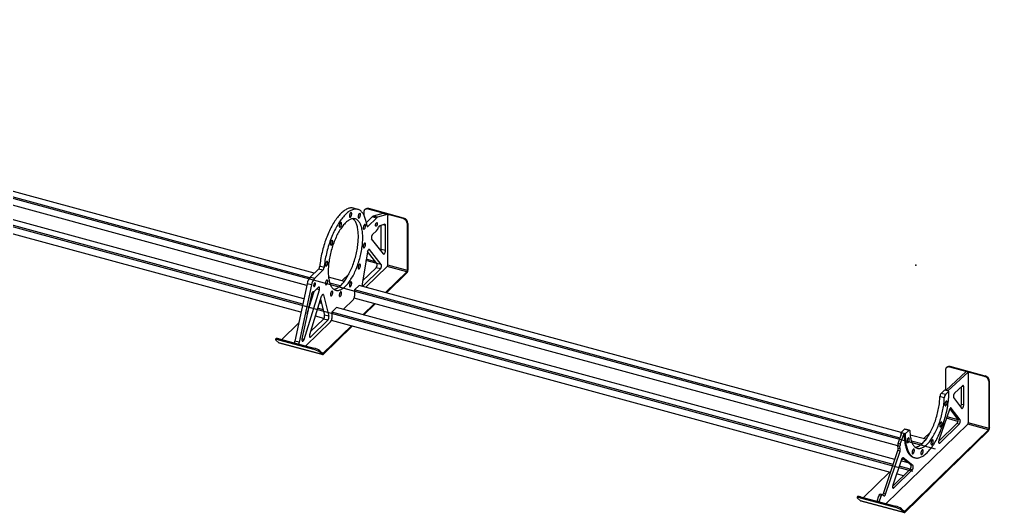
# Model space of a CAD drawing. Header units: inches. Extents: x 0 to 12.1, y 0 to 9.4.
# Drawn here: x 3.041 to 5.089, y 5.567 to 6.609 of the extents above; entities that cross this region are included whole.
import ezdxf

# ---------------------------------------------------------------- set-up
doc = ezdxf.new("R2010")
doc.units = ezdxf.units.IN
doc.header["$MEASUREMENT"] = 0
doc.header["$PDSIZE"] = -1

msp = doc.modelspace()

# ---------------------------------------------------------------- linework, layer by layer
at = {"color": 7, "linetype": 'Continuous'}
for p, q in [((1.6354, 6.6086), (4.9745, 5.7011)), ((1.5872, 6.5616), (4.9264, 5.6541))]:
    msp.add_line(p, q, dxfattribs=at)
at = {"color": 7, "linetype": 'Continuous', "lineweight": 25}
for p, q in [((3.6539, 6.0629), (2.8609, 6.2784)), ((3.6635, 6.0724), (2.8706, 6.2879)), ((3.6475, 6.0467), (2.86, 6.2608)), ((3.6389, 6.0069), (2.8127, 6.2314)), ((3.6414, 6.0183), (2.8224, 6.2409)), ((3.6352, 5.99), (2.8119, 6.2138)), ((3.7553, 6.2072), (3.746, 6.2097)), ((3.7711, 6.2075), (3.7699, 6.2063)), ((3.7784, 6.209), (3.7771, 6.2078)), ((3.8508, 6.1878), (3.7771, 6.2078)), ((3.8521, 6.189), (3.7784, 6.209)), ((3.7679, 6.2014), (3.7679, 6.1959)), ((3.7735, 6.1797), (3.7854, 6.1914)), ((3.7769, 6.1716), (3.7946, 6.1889)), ((3.7946, 6.1889), (3.7854, 6.1914)), ((3.8078, 6.1986), (3.788, 6.193)), ((3.7972, 6.1905), (3.788, 6.193)), ((3.817, 6.1961), (3.7972, 6.1905)), ((3.817, 6.1961), (3.8078, 6.1986)), ((3.8175, 6.1961), (3.8083, 6.1986)), ((3.8186, 6.0896), (3.8186, 6.1935)), ((3.8508, 6.1878), (3.8521, 6.189)), ((3.7769, 6.1716), (3.7747, 6.1722)), ((3.8122, 6.1757), (3.8016, 6.1727)), ((3.8045, 6.1226), (3.8045, 6.1735)), ((3.8137, 6.173), (3.8082, 6.1745)), ((3.8137, 6.1201), (3.8137, 6.173)), ((3.8613, 6.1775), (3.8601, 6.1764)), ((3.8601, 6.0783), (3.8601, 6.1764)), ((3.8613, 6.0795), (3.8613, 6.1775)), ((3.7946, 6.1621), (3.7863, 6.154)), ((3.8094, 6.1131), (3.7844, 6.1448)), ((3.7757, 6.1171), (3.7643, 6.0497)), ((3.7957, 6.0931), (3.7759, 6.1182)), ((3.7799, 6.1224), (3.7787, 6.1228)), ((3.8049, 6.0906), (3.7799, 6.1224)), ((3.8137, 6.1201), (3.8045, 6.1226)), ((3.6841, 6.0845), (3.6748, 6.087)), ((3.796, 6.0926), (3.7726, 6.0989)), ((3.7726, 6.0428), (3.8176, 6.0867)), ((3.793, 6.0965), (3.7731, 6.1019)), ((3.8049, 6.0906), (3.7957, 6.0931)), ((3.859, 6.0754), (3.8176, 6.0867)), ((3.8601, 6.0783), (3.8186, 6.0896)), ((3.6725, 6.0811), (3.6548, 6.0639)), ((3.664, 6.0614), (3.6548, 6.0639)), ((3.6817, 6.0786), (3.664, 6.0614)), ((3.6817, 6.0786), (3.6725, 6.0811)), ((3.7269, 6.0551), (3.6935, 6.0642)), ((3.7369, 6.0711), (3.7219, 6.0565)), ((3.7654, 6.0562), (3.7938, 6.0839)), ((3.7666, 6.0459), (3.803, 6.0814)), ((3.803, 6.0814), (3.7938, 6.0839)), ((3.814, 6.0315), (3.859, 6.0754)), ((3.8158, 6.031), (3.859, 6.0732)), ((3.859, 6.0732), (3.859, 6.0754)), ((3.8613, 6.0795), (3.8601, 6.0783)), ((3.6483, 6.0502), (3.622, 5.9289)), ((3.6575, 6.0476), (3.6312, 5.9264)), ((3.6575, 6.0476), (3.6483, 6.0502)), ((3.7181, 6.0454), (3.6962, 6.0514)), ((3.7582, 6.0466), (3.7485, 6.0372)), ((4.9023, 5.7357), (3.7582, 6.0466)), ((3.7666, 6.0459), (3.7643, 6.0465)), ((3.6574, 6.0276), (3.6371, 5.9339)), ((3.6417, 5.9326), (3.6742, 6.0372)), ((3.6487, 5.9872), (3.6631, 6.0338)), ((3.6537, 5.9429), (3.6788, 6.0238)), ((3.664, 6.0346), (3.6723, 6.0427)), ((3.6742, 6.0372), (3.6683, 6.0388)), ((3.6829, 6.0266), (3.6806, 6.0272)), ((3.6829, 6.0266), (3.6943, 5.9813)), ((4.9004, 5.7241), (3.7485, 6.0372)), ((3.7485, 6.0372), (3.7485, 6.0238)), ((3.6535, 6.0029), (3.6521, 6.0033)), ((3.657, 6.0141), (3.6546, 6.0147)), ((3.679, 6.0081), (3.6743, 6.0094)), ((3.6776, 6.0133), (3.6746, 6.0104)), ((3.6767, 6.0171), (3.6851, 5.9838)), ((3.7244, 5.9957), (3.7461, 6.0169)), ((4.8955, 5.7076), (3.7477, 6.0195)), ((3.7659, 5.9845), (3.79, 6.008)), ((3.7676, 5.984), (3.7918, 6.0075)), ((3.6822, 5.9951), (3.6708, 5.9982)), ((3.6943, 5.9813), (3.6851, 5.9838)), ((3.7101, 5.9996), (3.7004, 5.9901)), ((4.8857, 5.668), (3.7004, 5.9901)), ((3.7004, 5.9901), (3.7004, 5.9768)), ((4.8894, 5.6791), (3.7101, 5.9996)), ((3.6303, 5.9671), (3.5947, 5.9324)), ((3.6454, 5.9187), (3.6979, 5.9699)), ((3.6556, 5.949), (3.6828, 5.9756)), ((3.6556, 5.9375), (3.692, 5.9731)), ((3.6837, 5.9768), (3.6657, 5.9817)), ((3.692, 5.9731), (3.6828, 5.9756)), ((4.8802, 5.6516), (3.6995, 5.9725)), ((3.6825, 5.9031), (3.7418, 5.961)), ((3.6825, 5.9009), (3.7436, 5.9605)), ((3.5826, 5.9345), (3.5817, 5.9321)), ((3.5888, 5.9256), (3.5823, 5.9311)), ((3.589, 5.934), (3.5881, 5.9316)), ((3.5881, 5.9316), (3.6618, 5.9116)), ((3.6809, 5.9005), (3.5888, 5.9256)), ((3.589, 5.934), (3.6627, 5.914)), ((3.5891, 5.9254), (3.6812, 5.9004)), ((3.6312, 5.9264), (3.622, 5.9289)), ((3.6417, 5.9326), (3.6371, 5.9338)), ((3.6376, 5.9292), (3.6381, 5.9287)), ((3.6556, 5.9375), (3.6533, 5.9381)), ((3.6618, 5.9116), (3.6627, 5.914)), ((3.6753, 5.9085), (3.6744, 5.9061)), ((3.6744, 5.9061), (3.6809, 5.9005)), ((3.6753, 5.9085), (3.6818, 5.903)), ((3.6809, 5.9005), (3.6818, 5.903)), ((3.6825, 5.9031), (3.6812, 5.9035)), ((3.6825, 5.9009), (3.6825, 5.9031)), ((4.996, 5.8676), (4.996, 5.8251)), ((5.0397, 5.8647), (4.9966, 5.8249)), ((4.9991, 5.8738), (4.9979, 5.8726)), ((5.0444, 5.8634), (5.0012, 5.8237)), ((5.0064, 5.8752), (5.0052, 5.8741)), ((5.0789, 5.854), (5.0052, 5.8741)), ((5.0801, 5.8552), (5.0064, 5.8752)), ((5.0444, 5.8634), (5.0397, 5.8647)), ((5.0444, 5.8634), (5.0444, 5.7564)), ((5.0789, 5.854), (5.0801, 5.8552)), ((5.0893, 5.8438), (5.0881, 5.8426)), ((5.0881, 5.7445), (5.0881, 5.8426)), ((5.0893, 5.7457), (5.0893, 5.8438)), ((4.987, 5.8184), (4.9943, 5.8255)), ((4.9962, 5.8159), (4.987, 5.8184)), ((5.0035, 5.823), (4.9943, 5.8255)), ((4.9962, 5.8159), (5.0035, 5.823)), ((5.0012, 5.8237), (4.9966, 5.8249)), ((5.0323, 5.8344), (5.0153, 5.8188)), ((5.03, 5.7953), (5.03, 5.8323)), ((5.0346, 5.8323), (5.031, 5.8332)), ((5.0346, 5.7941), (5.0346, 5.8323)), ((4.9937, 5.8093), (4.9845, 5.8118)), ((5.0133, 5.8096), (5.0303, 5.7871)), ((5.0048, 5.7842), (4.9823, 5.7194)), ((5.0224, 5.764), (5.0057, 5.7862)), ((5.0084, 5.7874), (5.0072, 5.7878)), ((5.027, 5.7628), (5.0084, 5.7874)), ((5.0346, 5.7941), (5.03, 5.7953)), ((5.0226, 5.7592), (4.9984, 5.7658)), ((5.0229, 5.7623), (4.9994, 5.7687)), ((5.027, 5.7628), (5.0224, 5.764)), ((5.0881, 5.7445), (5.0444, 5.7564)), ((5.0433, 5.7536), (4.8712, 5.5855)), ((4.902, 5.7354), (4.9093, 5.7426)), ((4.9185, 5.7401), (4.9093, 5.7426)), ((4.9105, 5.5693), (5.0871, 5.7417)), ((4.9105, 5.5671), (5.0871, 5.7394)), ((4.9199, 5.7406), (4.9107, 5.7431)), ((4.9112, 5.7329), (4.9185, 5.7401)), ((4.9649, 5.7374), (4.9499, 5.7228)), ((4.9817, 5.7171), (5.0205, 5.7549)), ((4.9841, 5.7136), (5.0251, 5.7537)), ((5.0251, 5.7537), (5.0205, 5.7549)), ((5.0871, 5.7417), (5.0433, 5.7536)), ((5.0871, 5.7394), (5.0871, 5.7417)), ((5.0893, 5.7457), (5.0881, 5.7445)), ((4.8962, 5.7127), (4.9043, 5.7348)), ((4.9008, 5.7115), (4.9089, 5.7335)), ((4.9112, 5.7329), (4.902, 5.7354)), ((4.9089, 5.7335), (4.9043, 5.7348)), ((4.955, 5.7214), (4.9215, 5.7305)), ((4.9462, 5.7117), (4.9242, 5.7176)), ((4.8652, 5.6068), (4.8957, 5.6977)), ((4.8698, 5.6056), (4.9003, 5.6964)), ((4.9001, 5.7066), (4.8955, 5.7079)), ((4.8962, 5.7022), (4.8955, 5.7079)), ((4.9003, 5.6964), (4.8957, 5.6977)), ((4.9008, 5.7115), (4.8962, 5.7127)), ((4.9008, 5.701), (4.8962, 5.7022)), ((4.9008, 5.701), (4.9001, 5.7066)), ((4.9841, 5.7136), (4.9818, 5.7142)), ((4.9033, 5.679), (4.885, 5.6244)), ((4.9176, 5.6715), (4.9022, 5.6757)), ((4.9065, 5.6804), (4.9024, 5.6764)), ((4.9228, 5.6672), (4.9047, 5.6818)), ((4.9068, 5.6826), (4.9061, 5.6828)), ((4.9274, 5.666), (4.9068, 5.6826)), ((4.9291, 5.6831), (4.9314, 5.6825)), ((4.8845, 5.6221), (4.9211, 5.6579)), ((4.8868, 5.6187), (4.9257, 5.6567)), ((4.9215, 5.6583), (4.8984, 5.6645)), ((4.9257, 5.6567), (4.9211, 5.6579)), ((4.9274, 5.666), (4.9228, 5.6672)), ((4.8777, 5.6523), (4.8228, 5.5987)), ((4.9072, 5.6443), (4.893, 5.6482)), ((4.8868, 5.6187), (4.8845, 5.6193)), ((4.8106, 5.6008), (4.8098, 5.5984)), ((4.8168, 5.5918), (4.8104, 5.5974)), ((4.817, 5.6002), (4.8161, 5.5978)), ((4.8161, 5.5978), (4.8898, 5.5778)), ((4.817, 5.6002), (4.8907, 5.5802)), ((4.8516, 5.5909), (4.8557, 5.6022)), ((4.8603, 5.601), (4.8557, 5.6022)), ((4.8562, 5.5896), (4.8603, 5.601)), ((4.8634, 5.6044), (4.8588, 5.6057)), ((4.8637, 5.6042), (4.8663, 5.602)), ((4.8698, 5.6056), (4.8652, 5.6068)), ((4.9089, 5.5668), (4.8168, 5.5918)), ((4.8171, 5.5916), (4.9093, 5.5666)), ((4.8562, 5.5896), (4.8516, 5.5909)), ((4.8898, 5.5778), (4.8907, 5.5802)), ((4.9034, 5.5747), (4.9025, 5.5723)), ((4.9025, 5.5723), (4.9089, 5.5668)), ((4.9034, 5.5747), (4.9098, 5.5692)), ((4.9089, 5.5668), (4.9098, 5.5692)), ((4.9105, 5.5693), (4.9092, 5.5697)), ((4.9105, 5.5671), (4.9105, 5.5693))]:
    msp.add_line(p, q, dxfattribs=at)
at = {"color": 7, "linetype": 'Continuous', "lineweight": 25, "flags": 128}
for points in [[(3.746, 6.2097), (3.7446, 6.21), (3.7431, 6.2102), (3.7415, 6.2103), (3.7399, 6.2102), (3.7383, 6.21), (3.7366, 6.2096), (3.735, 6.2091), (3.7333, 6.2084), (3.7315, 6.2076), (3.7298, 6.2066), (3.7281, 6.2056), (3.7263, 6.2043), (3.7245, 6.203), (3.7228, 6.2015), (3.721, 6.1999), (3.7192, 6.1982), (3.7174, 6.1963), (3.7156, 6.1943), (3.7139, 6.1922), (3.7121, 6.19), (3.7104, 6.1877), (3.7086, 6.1852), (3.7069, 6.1827), (3.7052, 6.18), (3.7035, 6.1773), (3.7019, 6.1744), (3.7003, 6.1715), (3.6987, 6.1685), (3.6971, 6.1654), (3.6956, 6.1622), (3.6941, 6.159), (3.6926, 6.1557), (3.6912, 6.1523), (3.6899, 6.1488), (3.6885, 6.1454), (3.6873, 6.1418), (3.686, 6.1383), (3.6849, 6.1347), (3.6837, 6.131), (3.6827, 6.1274), (3.6816, 6.1237), (3.6807, 6.12), (3.6798, 6.1163), (3.6789, 6.1126), (3.6782, 6.1089), (3.6774, 6.1052), (3.6768, 6.1015), (3.6762, 6.0978), (3.6757, 6.0942), (3.6752, 6.0906), (3.6748, 6.087)], [(3.7746, 6.1729), (3.7742, 6.1757), (3.7737, 6.1784), (3.7732, 6.181), (3.7726, 6.1835), (3.7719, 6.1859), (3.7712, 6.1882), (3.7704, 6.1904), (3.7696, 6.1925), (3.7687, 6.1944), (3.7678, 6.1962), (3.7667, 6.1979), (3.7657, 6.1995), (3.7645, 6.2009), (3.7634, 6.2023), (3.7621, 6.2034), (3.7609, 6.2045), (3.7595, 6.2054), (3.7582, 6.2061), (3.7568, 6.2067), (3.7553, 6.2072), (3.7538, 6.2075), (3.7523, 6.2077), (3.7507, 6.2078), (3.7491, 6.2077), (3.7475, 6.2074), (3.7459, 6.2071), (3.7442, 6.2065), (3.7425, 6.2059), (3.7408, 6.2051), (3.739, 6.2041), (3.7373, 6.2031), (3.7355, 6.2018), (3.7337, 6.2005), (3.732, 6.199), (3.7302, 6.1974), (3.7284, 6.1957), (3.7266, 6.1938), (3.7249, 6.1918), (3.7231, 6.1897), (3.7213, 6.1875), (3.7196, 6.1852), (3.7178, 6.1827), (3.7161, 6.1802), (3.7144, 6.1775), (3.7128, 6.1748), (3.7111, 6.1719), (3.7095, 6.169), (3.7079, 6.166), (3.7063, 6.1629), (3.7048, 6.1597), (3.7033, 6.1565), (3.7019, 6.1531), (3.7004, 6.1498), (3.6991, 6.1463), (3.6977, 6.1429), (3.6965, 6.1393), (3.6952, 6.1358), (3.6941, 6.1322), (3.6929, 6.1285), (3.6919, 6.1249), (3.6909, 6.1212), (3.6899, 6.1175), (3.689, 6.1138), (3.6882, 6.1101), (3.6874, 6.1064), (3.6867, 6.1027), (3.686, 6.099), (3.6854, 6.0953), (3.6849, 6.0917), (3.6844, 6.0881), (3.6841, 6.0845)], [(3.7771, 6.2078), (3.776, 6.2081), (3.7749, 6.2082), (3.7739, 6.2081), (3.7729, 6.208), (3.7719, 6.2077), (3.771, 6.2072), (3.7702, 6.2067), (3.7696, 6.206), (3.769, 6.2053), (3.7685, 6.2044), (3.7682, 6.2035), (3.768, 6.2025), (3.7679, 6.2014)], [(3.7658, 6.1473), (3.7657, 6.1502), (3.7656, 6.1529), (3.7655, 6.1556), (3.7652, 6.1583), (3.7649, 6.1608), (3.7646, 6.1632), (3.7641, 6.1656), (3.7636, 6.1678), (3.7631, 6.17), (3.7624, 6.172), (3.7618, 6.1739), (3.761, 6.1757), (3.7602, 6.1774), (3.7593, 6.179), (3.7584, 6.1804), (3.7575, 6.1818), (3.7564, 6.1829), (3.7554, 6.184), (3.7542, 6.1849), (3.7531, 6.1857), (3.7519, 6.1864), (3.7506, 6.1869), (3.7493, 6.1872), (3.748, 6.1875), (3.7466, 6.1876), (3.7452, 6.1875), (3.7438, 6.1873), (3.7423, 6.187), (3.7409, 6.1865), (3.7394, 6.1859), (3.7379, 6.1852), (3.7363, 6.1843), (3.7348, 6.1833), (3.7332, 6.1821), (3.7317, 6.1808), (3.7301, 6.1794), (3.7285, 6.1779), (3.7269, 6.1763), (3.7254, 6.1745), (3.7238, 6.1726), (3.7223, 6.1706), (3.7208, 6.1685), (3.7192, 6.1663), (3.7177, 6.1639), (3.7163, 6.1615), (3.7148, 6.159), (3.7134, 6.1564), (3.712, 6.1538), (3.7106, 6.151), (3.7093, 6.1482), (3.708, 6.1453), (3.7067, 6.1423), (3.7055, 6.1393), (3.7044, 6.1362), (3.7032, 6.1331), (3.7022, 6.13), (3.7011, 6.1268), (3.7002, 6.1236), (3.6993, 6.1204), (3.6984, 6.1171), (3.6976, 6.1138), (3.6969, 6.1106), (3.6962, 6.1073), (3.6955, 6.1041), (3.695, 6.1008), (3.6945, 6.0976), (3.694, 6.0944), (3.6937, 6.0913), (3.6934, 6.0881), (3.6931, 6.0851), (3.693, 6.082), (3.6929, 6.0791), (3.6928, 6.0761), (3.6929, 6.0733), (3.693, 6.0705), (3.6931, 6.0678), (3.6934, 6.0652), (3.6937, 6.0627), (3.694, 6.0602), (3.6945, 6.0579), (3.695, 6.0556), (3.6955, 6.0535), (3.6962, 6.0514), (3.6969, 6.0495), (3.6976, 6.0477), (3.6984, 6.046), (3.6993, 6.0445), (3.7002, 6.043), (3.7011, 6.0417), (3.7022, 6.0405), (3.7032, 6.0395), (3.7044, 6.0385), (3.7055, 6.0377), (3.7067, 6.0371), (3.708, 6.0366), (3.7093, 6.0362), (3.7106, 6.036), (3.712, 6.0359), (3.7134, 6.0359), (3.7148, 6.0361), (3.7163, 6.0365), (3.7177, 6.0369), (3.7192, 6.0375), (3.7208, 6.0383), (3.7223, 6.0392), (3.7238, 6.0402), (3.7254, 6.0413), (3.7269, 6.0426), (3.7285, 6.044), (3.7301, 6.0455), (3.7317, 6.0472), (3.7332, 6.049), (3.7348, 6.0509), (3.7363, 6.0529), (3.7379, 6.055), (3.7394, 6.0572), (3.7409, 6.0595), (3.7423, 6.0619), (3.7438, 6.0644), (3.7452, 6.067), (3.7466, 6.0697), (3.748, 6.0725), (3.7493, 6.0753), (3.7506, 6.0782), (3.7519, 6.0811), (3.7531, 6.0841), (3.7542, 6.0872), (3.7554, 6.0903), (3.7564, 6.0935), (3.7575, 6.0967), (3.7584, 6.0999), (3.7593, 6.1031), (3.7602, 6.1063), (3.761, 6.1096), (3.7618, 6.1129), (3.7624, 6.1161), (3.7631, 6.1194), (3.7636, 6.1226), (3.7641, 6.1258), (3.7646, 6.129), (3.7649, 6.1322), (3.7652, 6.1353), (3.7655, 6.1384), (3.7656, 6.1414), (3.7657, 6.1444), (3.7658, 6.1473)], [(3.7424, 6.1978), (3.7424, 6.1986), (3.7423, 6.1992), (3.7421, 6.1997), (3.7419, 6.2001), (3.7416, 6.2004), (3.7413, 6.2005), (3.7409, 6.2005), (3.7405, 6.2003), (3.7401, 6.2), (3.7397, 6.1996), (3.7393, 6.199), (3.7389, 6.1984), (3.7386, 6.1977), (3.7382, 6.1968), (3.738, 6.196), (3.7378, 6.1952), (3.7376, 6.1943), (3.7376, 6.1935), (3.7376, 6.1927), (3.7376, 6.1921), (3.7378, 6.1915), (3.738, 6.191), (3.7382, 6.1907), (3.7386, 6.1905), (3.7389, 6.1904), (3.7393, 6.1905), (3.7397, 6.1907), (3.7401, 6.1911), (3.7405, 6.1916), (3.7409, 6.1922), (3.7413, 6.1929), (3.7416, 6.1937), (3.7419, 6.1945), (3.7421, 6.1954), (3.7423, 6.1962), (3.7424, 6.1971), (3.7424, 6.1978)], [(3.7565, 6.1498), (3.7565, 6.1527), (3.7564, 6.1554), (3.7562, 6.1581), (3.756, 6.1608), (3.7557, 6.1633), (3.7553, 6.1657), (3.7549, 6.1681), (3.7544, 6.1703), (3.7538, 6.1725), (3.7532, 6.1745), (3.7525, 6.1764), (3.7518, 6.1782), (3.751, 6.1799), (3.7501, 6.1815), (3.7492, 6.1829), (3.7482, 6.1843), (3.7472, 6.1854), (3.7461, 6.1865), (3.745, 6.1874), (3.7449, 6.1875)], [(3.761, 6.1963), (3.7609, 6.197), (3.7608, 6.1976), (3.7606, 6.1982), (3.7604, 6.1986), (3.7601, 6.1988), (3.7598, 6.199), (3.7594, 6.1989), (3.759, 6.1988), (3.7586, 6.1985), (3.7582, 6.198), (3.7578, 6.1975), (3.7574, 6.1968), (3.7571, 6.1961), (3.7568, 6.1953), (3.7565, 6.1944), (3.7563, 6.1936), (3.7562, 6.1927), (3.7561, 6.1919), (3.7561, 6.1912), (3.7562, 6.1905), (3.7563, 6.1899), (3.7565, 6.1894), (3.7568, 6.1891), (3.7571, 6.1889), (3.7574, 6.1889), (3.7578, 6.1889), (3.7582, 6.1892), (3.7586, 6.1896), (3.759, 6.19), (3.7594, 6.1907), (3.7598, 6.1914), (3.7601, 6.1921), (3.7604, 6.193), (3.7606, 6.1938), (3.7608, 6.1947), (3.7609, 6.1955), (3.761, 6.1963)], [(3.8078, 6.1986), (3.8082, 6.1987), (3.8083, 6.1986)], [(3.817, 6.1961), (3.8174, 6.1961), (3.8177, 6.1961), (3.8179, 6.1959), (3.8182, 6.1956), (3.8184, 6.1952), (3.8185, 6.1947), (3.8186, 6.1941), (3.8186, 6.1935)], [(3.721, 6.177), (3.721, 6.1777), (3.7209, 6.1783), (3.7207, 6.1788), (3.7205, 6.1792), (3.7202, 6.1795), (3.7199, 6.1796), (3.7195, 6.1796), (3.7191, 6.1795), (3.7187, 6.1792), (3.7183, 6.1787), (3.7179, 6.1782), (3.7175, 6.1775), (3.7172, 6.1768), (3.7169, 6.176), (3.7166, 6.1751), (3.7164, 6.1743), (3.7163, 6.1734), (3.7162, 6.1726), (3.7162, 6.1719), (3.7163, 6.1712), (3.7164, 6.1706), (3.7166, 6.1701), (3.7169, 6.1698), (3.7172, 6.1696), (3.7175, 6.1695), (3.7179, 6.1696), (3.7183, 6.1699), (3.7187, 6.1702), (3.7191, 6.1707), (3.7195, 6.1713), (3.7199, 6.172), (3.7202, 6.1728), (3.7205, 6.1736), (3.7207, 6.1745), (3.7209, 6.1753), (3.721, 6.1762), (3.721, 6.177)], [(3.7716, 6.1727), (3.7716, 6.1734), (3.7715, 6.1741), (3.7713, 6.1746), (3.7711, 6.175), (3.7708, 6.1752), (3.7705, 6.1754), (3.7701, 6.1754), (3.7697, 6.1752), (3.7693, 6.1749), (3.7689, 6.1745), (3.7685, 6.1739), (3.7681, 6.1732), (3.7678, 6.1725), (3.7675, 6.1717), (3.7672, 6.1709), (3.767, 6.17), (3.7669, 6.1692), (3.7668, 6.1683), (3.7668, 6.1676), (3.7669, 6.1669), (3.767, 6.1663), (3.7672, 6.1659), (3.7675, 6.1655), (3.7678, 6.1653), (3.7681, 6.1653), (3.7685, 6.1654), (3.7689, 6.1656), (3.7693, 6.166), (3.7697, 6.1665), (3.7701, 6.1671), (3.7705, 6.1678), (3.7708, 6.1685), (3.7711, 6.1694), (3.7713, 6.1702), (3.7715, 6.1711), (3.7716, 6.1719), (3.7716, 6.1727)], [(3.7746, 6.1729), (3.7747, 6.1722), (3.7749, 6.1717), (3.7751, 6.1714), (3.7754, 6.1711), (3.7757, 6.171), (3.7761, 6.1711), (3.7765, 6.1713), (3.7769, 6.1716)], [(3.7928, 6.1737), (3.7928, 6.1743), (3.7929, 6.1751), (3.7931, 6.1758), (3.7933, 6.1765), (3.7935, 6.1772), (3.7939, 6.1778), (3.7942, 6.1784), (3.7945, 6.1788), (3.7949, 6.1791), (3.7952, 6.1793), (3.7956, 6.1794), (3.7958, 6.1793), (3.7961, 6.179), (3.7963, 6.1787), (3.7964, 6.1782), (3.7965, 6.1776), (3.7965, 6.177), (3.7964, 6.1763), (3.7963, 6.1755), (3.7961, 6.1748), (3.7958, 6.1741), (3.7956, 6.1734), (3.7952, 6.1728), (3.7949, 6.1724), (3.7945, 6.172), (3.7942, 6.1717), (3.7939, 6.1716), (3.7935, 6.1716), (3.7933, 6.1718), (3.7931, 6.1721), (3.7929, 6.1725), (3.7928, 6.1731), (3.7928, 6.1737)], [(3.8137, 6.173), (3.8137, 6.1737), (3.8136, 6.1742), (3.8135, 6.1747), (3.8133, 6.1751), (3.8131, 6.1754), (3.8128, 6.1756), (3.8125, 6.1757), (3.8122, 6.1757)], [(3.7044, 6.0385), (3.7056, 6.0386), (3.707, 6.039), (3.7085, 6.0394), (3.71, 6.04), (3.7115, 6.0408), (3.7131, 6.0417), (3.7146, 6.0427), (3.7162, 6.0438), (3.7177, 6.0451), (3.7193, 6.0465), (3.7209, 6.048), (3.7224, 6.0497), (3.724, 6.0515), (3.7256, 6.0534), (3.7271, 6.0554), (3.7286, 6.0575), (3.7302, 6.0597), (3.7317, 6.062), (3.7331, 6.0644), (3.7346, 6.0669), (3.736, 6.0695), (3.7374, 6.0722), (3.7388, 6.075), (3.7401, 6.0778), (3.7414, 6.0807), (3.7426, 6.0836), (3.7439, 6.0866), (3.745, 6.0897), (3.7461, 6.0928), (3.7472, 6.096), (3.7482, 6.0992), (3.7492, 6.1024), (3.7501, 6.1056), (3.751, 6.1088), (3.7518, 6.1121), (3.7525, 6.1154), (3.7532, 6.1186), (3.7538, 6.1219), (3.7544, 6.1251), (3.7549, 6.1283), (3.7553, 6.1315), (3.7557, 6.1347), (3.756, 6.1378), (3.7562, 6.1409), (3.7564, 6.1439), (3.7565, 6.1469), (3.7565, 6.1498)], [(3.7863, 6.154), (3.7859, 6.1535), (3.7855, 6.1529), (3.7851, 6.1522), (3.7848, 6.1514), (3.7845, 6.1506), (3.7842, 6.1497), (3.784, 6.1488), (3.7839, 6.148), (3.7839, 6.1472), (3.7839, 6.1464), (3.784, 6.1458), (3.7842, 6.1453), (3.7844, 6.1448)], [(3.7025, 6.1392), (3.7025, 6.14), (3.7024, 6.1406), (3.7022, 6.1411), (3.702, 6.1415), (3.7017, 6.1418), (3.7014, 6.1419), (3.701, 6.1419), (3.7006, 6.1417), (3.7002, 6.1414), (3.6998, 6.141), (3.6994, 6.1404), (3.699, 6.1398), (3.6986, 6.1391), (3.6983, 6.1382), (3.6981, 6.1374), (3.6979, 6.1365), (3.6977, 6.1357), (3.6977, 6.1349), (3.6977, 6.1341), (3.6977, 6.1335), (3.6979, 6.1329), (3.6981, 6.1324), (3.6983, 6.1321), (3.6986, 6.1319), (3.699, 6.1318), (3.6994, 6.1319), (3.6998, 6.1321), (3.7002, 6.1325), (3.7006, 6.133), (3.701, 6.1336), (3.7014, 6.1343), (3.7017, 6.1351), (3.702, 6.1359), (3.7022, 6.1368), (3.7024, 6.1376), (3.7025, 6.1385), (3.7025, 6.1392)], [(3.7716, 6.1334), (3.7716, 6.1341), (3.7715, 6.1348), (3.7713, 6.1353), (3.7711, 6.1357), (3.7708, 6.136), (3.7705, 6.1361), (3.7701, 6.1361), (3.7697, 6.1359), (3.7693, 6.1356), (3.7689, 6.1352), (3.7685, 6.1346), (3.7681, 6.134), (3.7678, 6.1332), (3.7675, 6.1324), (3.7672, 6.1316), (3.767, 6.1307), (3.7669, 6.1299), (3.7668, 6.1291), (3.7668, 6.1283), (3.7669, 6.1276), (3.767, 6.127), (3.7672, 6.1266), (3.7675, 6.1262), (3.7678, 6.126), (3.7681, 6.126), (3.7685, 6.1261), (3.7689, 6.1263), (3.7693, 6.1267), (3.7697, 6.1272), (3.7701, 6.1278), (3.7705, 6.1285), (3.7708, 6.1293), (3.7711, 6.1301), (3.7713, 6.1309), (3.7715, 6.1318), (3.7716, 6.1326), (3.7716, 6.1334)], [(3.7799, 6.1224), (3.7796, 6.1227), (3.7792, 6.1228), (3.7788, 6.1228), (3.7784, 6.1226), (3.778, 6.1223), (3.7776, 6.1218), (3.7772, 6.1212), (3.7768, 6.1205), (3.7764, 6.1197), (3.7761, 6.1189), (3.7759, 6.118), (3.7757, 6.1171)], [(3.8094, 6.1131), (3.8097, 6.1128), (3.8101, 6.1127), (3.8105, 6.1127), (3.8109, 6.1129), (3.8113, 6.1132), (3.8117, 6.1137), (3.8121, 6.1143), (3.8125, 6.115), (3.8129, 6.1158), (3.8132, 6.1166), (3.8134, 6.1175), (3.8136, 6.1184), (3.8137, 6.1193), (3.8137, 6.1201)], [(3.6918, 6.0948), (3.6918, 6.0955), (3.6917, 6.0961), (3.6915, 6.0967), (3.6913, 6.0971), (3.691, 6.0973), (3.6907, 6.0975), (3.6903, 6.0974), (3.6899, 6.0973), (3.6895, 6.097), (3.6891, 6.0965), (3.6887, 6.096), (3.6883, 6.0953), (3.6879, 6.0946), (3.6876, 6.0938), (3.6874, 6.0929), (3.6872, 6.0921), (3.687, 6.0912), (3.687, 6.0904), (3.687, 6.0897), (3.687, 6.089), (3.6872, 6.0884), (3.6874, 6.0879), (3.6876, 6.0876), (3.6879, 6.0874), (3.6883, 6.0874), (3.6887, 6.0874), (3.6891, 6.0877), (3.6895, 6.0881), (3.6899, 6.0885), (3.6903, 6.0892), (3.6907, 6.0899), (3.691, 6.0906), (3.6913, 6.0915), (3.6915, 6.0923), (3.6917, 6.0932), (3.6918, 6.094), (3.6918, 6.0948)], [(3.761, 6.089), (3.7609, 6.0897), (3.7608, 6.0903), (3.7606, 6.0908), (3.7604, 6.0912), (3.7601, 6.0915), (3.7598, 6.0916), (3.7594, 6.0916), (3.759, 6.0914), (3.7586, 6.0911), (3.7582, 6.0907), (3.7578, 6.0902), (3.7574, 6.0895), (3.7571, 6.0888), (3.7568, 6.088), (3.7565, 6.0871), (3.7563, 6.0863), (3.7562, 6.0854), (3.7561, 6.0846), (3.7561, 6.0838), (3.7562, 6.0832), (3.7563, 6.0826), (3.7565, 6.0821), (3.7568, 6.0818), (3.7571, 6.0816), (3.7574, 6.0815), (3.7578, 6.0816), (3.7582, 6.0818), (3.7586, 6.0822), (3.759, 6.0827), (3.7594, 6.0833), (3.7598, 6.084), (3.7601, 6.0848), (3.7604, 6.0856), (3.7606, 6.0865), (3.7608, 6.0873), (3.7609, 6.0882), (3.761, 6.089)], [(3.7938, 6.0839), (3.7942, 6.0844), (3.7947, 6.085), (3.795, 6.0857), (3.7954, 6.0865), (3.7957, 6.0873), (3.7959, 6.0882), (3.7961, 6.0891), (3.7962, 6.0899), (3.7963, 6.0907), (3.7962, 6.0915), (3.7961, 6.0921), (3.7959, 6.0927), (3.7957, 6.0931)], [(3.803, 6.0814), (3.8035, 6.0819), (3.8039, 6.0825), (3.8042, 6.0832), (3.8046, 6.084), (3.8049, 6.0848), (3.8051, 6.0857), (3.8053, 6.0866), (3.8054, 6.0874), (3.8055, 6.0882), (3.8054, 6.089), (3.8053, 6.0896), (3.8052, 6.0902), (3.8049, 6.0906)], [(3.6658, 6.0498), (3.6658, 6.0504), (3.6657, 6.0509), (3.6655, 6.0513), (3.6653, 6.0516), (3.6651, 6.0518), (3.6648, 6.0518), (3.6644, 6.0517), (3.6641, 6.0515), (3.6637, 6.0511), (3.6634, 6.0506), (3.663, 6.05), (3.6628, 6.0494), (3.6625, 6.0487), (3.6623, 6.0479), (3.6622, 6.0472), (3.6621, 6.0465), (3.6621, 6.0458), (3.6622, 6.0453), (3.6623, 6.0448), (3.6625, 6.0444), (3.6628, 6.0442), (3.663, 6.0441), (3.6634, 6.0441), (3.6637, 6.0443), (3.6641, 6.0446), (3.6644, 6.0451), (3.6648, 6.0456), (3.6651, 6.0462), (3.6653, 6.0469), (3.6655, 6.0476), (3.6657, 6.0484), (3.6658, 6.0491), (3.6658, 6.0498)], [(3.6742, 6.0372), (3.6744, 6.0381), (3.6746, 6.039), (3.6747, 6.0398), (3.6747, 6.0406), (3.6747, 6.0414), (3.6746, 6.042), (3.6744, 6.0425), (3.6741, 6.0429), (3.6738, 6.0432), (3.6735, 6.0433), (3.6731, 6.0432), (3.6727, 6.043), (3.6723, 6.0427)], [(3.6918, 6.0555), (3.6918, 6.0562), (3.6917, 6.0568), (3.6915, 6.0574), (3.6913, 6.0578), (3.691, 6.058), (3.6907, 6.0582), (3.6903, 6.0582), (3.6899, 6.058), (3.6895, 6.0577), (3.6891, 6.0573), (3.6887, 6.0567), (3.6883, 6.056), (3.6879, 6.0553), (3.6876, 6.0545), (3.6874, 6.0537), (3.6872, 6.0528), (3.687, 6.052), (3.687, 6.0511), (3.687, 6.0504), (3.687, 6.0497), (3.6872, 6.0491), (3.6874, 6.0487), (3.6876, 6.0483), (3.6879, 6.0481), (3.6883, 6.0481), (3.6887, 6.0482), (3.6891, 6.0484), (3.6895, 6.0488), (3.6899, 6.0493), (3.6903, 6.0499), (3.6907, 6.0506), (3.691, 6.0513), (3.6913, 6.0522), (3.6915, 6.053), (3.6917, 6.0539), (3.6918, 6.0547), (3.6918, 6.0555)], [(3.7424, 6.0512), (3.7424, 6.0519), (3.7423, 6.0526), (3.7421, 6.0531), (3.7419, 6.0535), (3.7416, 6.0538), (3.7413, 6.0539), (3.7409, 6.0539), (3.7405, 6.0537), (3.7401, 6.0534), (3.7397, 6.053), (3.7393, 6.0524), (3.7389, 6.0518), (3.7386, 6.051), (3.7382, 6.0502), (3.738, 6.0494), (3.7378, 6.0485), (3.7376, 6.0477), (3.7376, 6.0469), (3.7376, 6.0461), (3.7376, 6.0454), (3.7378, 6.0449), (3.738, 6.0444), (3.7382, 6.0441), (3.7386, 6.0439), (3.7389, 6.0438), (3.7393, 6.0439), (3.7397, 6.0441), (3.7401, 6.0445), (3.7405, 6.045), (3.7409, 6.0456), (3.7413, 6.0463), (3.7416, 6.0471), (3.7419, 6.0479), (3.7421, 6.0487), (3.7423, 6.0496), (3.7424, 6.0504), (3.7424, 6.0512)], [(3.7643, 6.0497), (3.7642, 6.0488), (3.7642, 6.048), (3.7642, 6.0472), (3.7643, 6.0466), (3.7645, 6.0461), (3.7647, 6.0457), (3.765, 6.0454), (3.7654, 6.0453), (3.7658, 6.0453), (3.7662, 6.0455), (3.7666, 6.0459)], [(3.6607, 6.0328), (3.6603, 6.0327), (3.6599, 6.0325), (3.6595, 6.0321), (3.659, 6.0316), (3.6586, 6.0309), (3.6583, 6.0302), (3.6579, 6.0294), (3.6577, 6.0285), (3.6574, 6.0276)], [(3.6829, 6.0266), (3.6827, 6.0271), (3.6825, 6.0275), (3.6822, 6.0277), (3.6818, 6.0278), (3.6814, 6.0278), (3.681, 6.0276), (3.6806, 6.0272), (3.6802, 6.0267), (3.6798, 6.0261), (3.6794, 6.0254), (3.679, 6.0246), (3.6788, 6.0238)], [(3.7025, 6.0319), (3.7025, 6.0326), (3.7024, 6.0333), (3.7022, 6.0338), (3.702, 6.0342), (3.7017, 6.0345), (3.7014, 6.0346), (3.701, 6.0346), (3.7006, 6.0344), (3.7002, 6.0341), (3.6998, 6.0337), (3.6994, 6.0331), (3.699, 6.0325), (3.6986, 6.0317), (3.6983, 6.0309), (3.6981, 6.0301), (3.6979, 6.0292), (3.6977, 6.0284), (3.6977, 6.0276), (3.6977, 6.0268), (3.6977, 6.0261), (3.6979, 6.0255), (3.6981, 6.0251), (3.6983, 6.0247), (3.6986, 6.0245), (3.699, 6.0245), (3.6994, 6.0246), (3.6998, 6.0248), (3.7002, 6.0252), (3.7006, 6.0257), (3.701, 6.0263), (3.7014, 6.027), (3.7017, 6.0278), (3.702, 6.0286), (3.7022, 6.0294), (3.7024, 6.0303), (3.7025, 6.0311), (3.7025, 6.0319)], [(3.721, 6.0304), (3.721, 6.0311), (3.7209, 6.0317), (3.7207, 6.0322), (3.7205, 6.0326), (3.7202, 6.0329), (3.7199, 6.033), (3.7195, 6.033), (3.7191, 6.0328), (3.7187, 6.0325), (3.7183, 6.0321), (3.7179, 6.0316), (3.7175, 6.0309), (3.7172, 6.0302), (3.7169, 6.0294), (3.7166, 6.0285), (3.7164, 6.0277), (3.7163, 6.0268), (3.7162, 6.026), (3.7162, 6.0252), (3.7163, 6.0246), (3.7164, 6.024), (3.7166, 6.0235), (3.7169, 6.0232), (3.7172, 6.023), (3.7175, 6.0229), (3.7179, 6.023), (3.7183, 6.0232), (3.7187, 6.0236), (3.7191, 6.0241), (3.7195, 6.0247), (3.7199, 6.0254), (3.7202, 6.0262), (3.7205, 6.027), (3.7207, 6.0279), (3.7209, 6.0287), (3.721, 6.0296), (3.721, 6.0304)], [(3.6537, 5.9429), (3.6534, 5.9421), (3.6533, 5.9412), (3.6532, 5.9404), (3.6531, 5.9395), (3.6532, 5.9388), (3.6533, 5.9382), (3.6535, 5.9377), (3.6537, 5.9373), (3.654, 5.937), (3.6544, 5.9369), (3.6547, 5.937), (3.6551, 5.9372), (3.6556, 5.9375)], [(3.5881, 5.9316), (3.587, 5.9319), (3.586, 5.9321), (3.585, 5.9323), (3.5842, 5.9324), (3.5835, 5.9325), (3.5828, 5.9325), (3.5824, 5.9325), (3.582, 5.9324), (3.5818, 5.9322), (3.5817, 5.932), (3.5818, 5.9318), (3.582, 5.9315), (3.5823, 5.9311)], [(3.5826, 5.9345), (3.5826, 5.9346), (3.5829, 5.9348), (3.5832, 5.9349), (3.5837, 5.9349), (3.5843, 5.9349), (3.5851, 5.9348), (3.5859, 5.9347), (3.5868, 5.9345), (3.5879, 5.9343), (3.589, 5.934)], [(3.5888, 5.9256), (3.5889, 5.9255), (3.5891, 5.9254)], [(3.6381, 5.9287), (3.6384, 5.9286), (3.6388, 5.9285), (3.6391, 5.9286), (3.6395, 5.9289), (3.6399, 5.9292), (3.6404, 5.9297), (3.6407, 5.9303), (3.6411, 5.931), (3.6414, 5.9318), (3.6417, 5.9326)], [(5.0052, 5.8741), (5.0041, 5.8743), (5.003, 5.8744), (5.0019, 5.8744), (5.0009, 5.8742), (5, 5.8739), (4.9991, 5.8735), (4.9983, 5.8729), (4.9976, 5.8723), (4.997, 5.8715), (4.9966, 5.8706), (4.9963, 5.8697), (4.9961, 5.8687), (4.996, 5.8676)], [(4.9112, 5.7329), (4.9112, 5.7297), (4.9113, 5.7265), (4.9115, 5.7235), (4.9117, 5.7205), (4.912, 5.7176), (4.9124, 5.7147), (4.9128, 5.712), (4.9133, 5.7094), (4.9139, 5.7069), (4.9145, 5.7045), (4.9152, 5.7021), (4.916, 5.6999), (4.9168, 5.6978), (4.9177, 5.6959), (4.9186, 5.694), (4.9196, 5.6923), (4.9206, 5.6907), (4.9217, 5.6892), (4.9229, 5.6879), (4.9241, 5.6867), (4.9253, 5.6856), (4.9266, 5.6847), (4.928, 5.6838), (4.9294, 5.6832), (4.9308, 5.6827), (4.9322, 5.6823), (4.9338, 5.682), (4.9353, 5.6819), (4.9369, 5.6819), (4.9385, 5.6821), (4.9401, 5.6824), (4.9417, 5.6829), (4.9434, 5.6835), (4.9451, 5.6842), (4.9468, 5.6851), (4.9486, 5.6861), (4.9503, 5.6873), (4.9521, 5.6885), (4.9538, 5.6899), (4.9556, 5.6915), (4.9574, 5.6931), (4.9591, 5.6949), (4.9609, 5.6968), (4.9626, 5.6989), (4.9644, 5.701), (4.9661, 5.7033), (4.9679, 5.7056), (4.9696, 5.7081), (4.9713, 5.7107), (4.973, 5.7134), (4.9746, 5.7161), (4.9762, 5.719), (4.9778, 5.722), (4.9794, 5.725), (4.981, 5.7281), (4.9825, 5.7313), (4.9839, 5.7345), (4.9854, 5.7378), (4.9867, 5.7412), (4.9881, 5.7446), (4.9894, 5.7481), (4.9906, 5.7516), (4.9918, 5.7552), (4.993, 5.7588), (4.9941, 5.7624), (4.9951, 5.766), (4.9961, 5.7697), (4.9971, 5.7734), (4.9979, 5.777), (4.9987, 5.7807), (4.9995, 5.7844), (5.0002, 5.7881), (5.0008, 5.7917), (5.0014, 5.7954), (5.0019, 5.799), (5.0023, 5.8025), (5.0027, 5.8061), (5.003, 5.8096), (5.0032, 5.813), (5.0034, 5.8164), (5.0035, 5.8198), (5.0035, 5.823)], [(5.0153, 5.8188), (5.0149, 5.8183), (5.0145, 5.8177), (5.0141, 5.817), (5.0137, 5.8163), (5.0134, 5.8154), (5.0132, 5.8146), (5.013, 5.8137), (5.0128, 5.8128), (5.0128, 5.812), (5.0128, 5.8112), (5.0129, 5.8106), (5.0131, 5.81), (5.0133, 5.8096)], [(5.0346, 5.8323), (5.0346, 5.833), (5.0345, 5.8336), (5.0343, 5.8341), (5.0341, 5.8345), (5.0338, 5.8348), (5.0335, 5.8349), (5.0331, 5.8349), (5.0327, 5.8347), (5.0323, 5.8344)], [(4.921, 5.7383), (4.9211, 5.7355), (4.9213, 5.7329), (4.9216, 5.7303), (4.9219, 5.7278), (4.9223, 5.7254), (4.9228, 5.7231), (4.9233, 5.7209), (4.9239, 5.7188), (4.9245, 5.7168), (4.9252, 5.7149), (4.926, 5.7131), (4.9268, 5.7115), (4.9277, 5.71), (4.9287, 5.7086), (4.9297, 5.7074), (4.9307, 5.7062), (4.9318, 5.7052), (4.933, 5.7044), (4.9342, 5.7037), (4.9354, 5.7031), (4.9367, 5.7026), (4.938, 5.7023), (4.9393, 5.7022), (4.9407, 5.7021), (4.9421, 5.7023), (4.9436, 5.7025), (4.945, 5.7029), (4.9465, 5.7035), (4.948, 5.7041), (4.9496, 5.7049), (4.9511, 5.7059), (4.9527, 5.707), (4.9542, 5.7082), (4.9558, 5.7095), (4.9574, 5.711), (4.9589, 5.7126), (4.9605, 5.7143), (4.9621, 5.7161), (4.9636, 5.7181), (4.9651, 5.7202), (4.9667, 5.7223), (4.9682, 5.7246), (4.9697, 5.727), (4.9711, 5.7294), (4.9726, 5.732), (4.974, 5.7346), (4.9754, 5.7374), (4.9767, 5.7401), (4.978, 5.743), (4.9793, 5.7459), (4.9805, 5.7489), (4.9817, 5.752), (4.9829, 5.7551), (4.984, 5.7582), (4.985, 5.7614), (4.986, 5.7646), (4.987, 5.7678), (4.9879, 5.7711), (4.9887, 5.7743), (4.9895, 5.7776), (4.9902, 5.7809), (4.9908, 5.7841), (4.9914, 5.7874), (4.992, 5.7906), (4.9924, 5.7938), (4.9928, 5.797), (4.9931, 5.8001), (4.9934, 5.8032), (4.9936, 5.8063), (4.9937, 5.8093)], [(4.9325, 5.7047), (4.9329, 5.7048), (4.9344, 5.705), (4.9358, 5.7054), (4.9373, 5.706), (4.9388, 5.7066), (4.9403, 5.7074), (4.9419, 5.7084), (4.9434, 5.7095), (4.945, 5.7107), (4.9466, 5.712), (4.9481, 5.7135), (4.9497, 5.7151), (4.9513, 5.7168), (4.9528, 5.7187), (4.9544, 5.7206), (4.9559, 5.7227), (4.9575, 5.7248), (4.959, 5.7271), (4.9605, 5.7295), (4.9619, 5.7319), (4.9634, 5.7345), (4.9648, 5.7371), (4.9662, 5.7399), (4.9675, 5.7427), (4.9688, 5.7455), (4.9701, 5.7484), (4.9713, 5.7514), (4.9725, 5.7545), (4.9737, 5.7576), (4.9748, 5.7607), (4.9758, 5.7639), (4.9768, 5.7671), (4.9778, 5.7703), (4.9786, 5.7736), (4.9795, 5.7768), (4.9803, 5.7801), (4.981, 5.7834), (4.9816, 5.7866), (4.9822, 5.7899), (4.9827, 5.7931), (4.9832, 5.7963), (4.9836, 5.7995), (4.9839, 5.8026), (4.9842, 5.8057), (4.9844, 5.8088), (4.9845, 5.8118)], [(4.9997, 5.7997), (4.9997, 5.8004), (4.9996, 5.801), (4.9994, 5.8015), (4.9992, 5.8019), (4.9989, 5.8022), (4.9985, 5.8023), (4.9982, 5.8023), (4.9978, 5.8021), (4.9974, 5.8018), (4.997, 5.8014), (4.9966, 5.8009), (4.9962, 5.8002), (4.9958, 5.7995), (4.9955, 5.7987), (4.9953, 5.7978), (4.9951, 5.797), (4.9949, 5.7961), (4.9948, 5.7953), (4.9948, 5.7945), (4.9949, 5.7939), (4.9951, 5.7933), (4.9953, 5.7928), (4.9955, 5.7925), (4.9958, 5.7923), (4.9962, 5.7922), (4.9966, 5.7923), (4.997, 5.7926), (4.9974, 5.7929), (4.9978, 5.7934), (4.9982, 5.794), (4.9985, 5.7947), (4.9989, 5.7955), (4.9992, 5.7963), (4.9994, 5.7972), (4.9996, 5.798), (4.9997, 5.7989), (4.9997, 5.7997)], [(5.0084, 5.7874), (5.0082, 5.7877), (5.0078, 5.7879), (5.0075, 5.7878), (5.0071, 5.7877), (5.0066, 5.7874), (5.0062, 5.7869), (5.0058, 5.7864), (5.0054, 5.7857), (5.0051, 5.785), (5.0048, 5.7842)], [(5.0303, 5.7871), (5.0306, 5.7868), (5.0309, 5.7867), (5.0313, 5.7867), (5.0317, 5.7869), (5.0322, 5.7872), (5.0326, 5.7877), (5.033, 5.7883), (5.0334, 5.789), (5.0337, 5.7898), (5.034, 5.7906), (5.0343, 5.7915), (5.0345, 5.7924), (5.0346, 5.7933), (5.0346, 5.7941)], [(4.989, 5.7552), (4.989, 5.7559), (4.9889, 5.7565), (4.9887, 5.7571), (4.9885, 5.7575), (4.9882, 5.7577), (4.9878, 5.7579), (4.9875, 5.7578), (4.9871, 5.7577), (4.9867, 5.7574), (4.9863, 5.7569), (4.9859, 5.7564), (4.9855, 5.7557), (4.9851, 5.755), (4.9848, 5.7542), (4.9846, 5.7534), (4.9844, 5.7525), (4.9842, 5.7516), (4.9842, 5.7508), (4.9842, 5.7501), (4.9842, 5.7494), (4.9844, 5.7488), (4.9846, 5.7484), (4.9848, 5.748), (4.9851, 5.7478), (4.9855, 5.7478), (4.9859, 5.7479), (4.9863, 5.7481), (4.9867, 5.7485), (4.9871, 5.749), (4.9875, 5.7496), (4.9878, 5.7503), (4.9882, 5.751), (4.9885, 5.7519), (4.9887, 5.7527), (4.9889, 5.7536), (4.989, 5.7544), (4.989, 5.7552)], [(5.0205, 5.7549), (5.0209, 5.7554), (5.0213, 5.756), (5.0217, 5.7567), (5.0221, 5.7574), (5.0224, 5.7583), (5.0226, 5.7591), (5.0228, 5.76), (5.0229, 5.7609), (5.023, 5.7617), (5.0229, 5.7624), (5.0228, 5.7631), (5.0227, 5.7636), (5.0224, 5.764)], [(5.0251, 5.7537), (5.0255, 5.7541), (5.0259, 5.7547), (5.0263, 5.7554), (5.0267, 5.7562), (5.027, 5.757), (5.0272, 5.7579), (5.0274, 5.7588), (5.0275, 5.7596), (5.0276, 5.7604), (5.0275, 5.7612), (5.0274, 5.7618), (5.0273, 5.7623), (5.027, 5.7628)], [(4.9185, 5.7401), (4.9189, 5.7404), (4.9193, 5.7406), (4.9197, 5.7407), (4.92, 5.7406), (4.9203, 5.7404), (4.9206, 5.74), (4.9208, 5.7395), (4.9209, 5.7389), (4.921, 5.7383)], [(4.9089, 5.7335), (4.9089, 5.7303), (4.909, 5.7272), (4.9092, 5.7241), (4.9094, 5.7211), (4.9097, 5.7182), (4.9101, 5.7154), (4.9105, 5.7127), (4.911, 5.71), (4.9116, 5.7075), (4.9122, 5.7051), (4.9129, 5.7028), (4.9137, 5.7006), (4.9145, 5.6985), (4.9154, 5.6965), (4.9163, 5.6947), (4.9173, 5.6929), (4.9183, 5.6913), (4.9194, 5.6898), (4.9206, 5.6885), (4.9218, 5.6873), (4.923, 5.6862), (4.9243, 5.6853), (4.9257, 5.6845), (4.9271, 5.6838), (4.9285, 5.6833), (4.9291, 5.6831)], [(4.9199, 5.7217), (4.9198, 5.7225), (4.9197, 5.7231), (4.9196, 5.7236), (4.9193, 5.724), (4.919, 5.7243), (4.9187, 5.7244), (4.9183, 5.7244), (4.918, 5.7242), (4.9175, 5.7239), (4.9171, 5.7235), (4.9167, 5.7229), (4.9163, 5.7223), (4.916, 5.7215), (4.9157, 5.7207), (4.9154, 5.7199), (4.9152, 5.719), (4.9151, 5.7182), (4.915, 5.7174), (4.915, 5.7166), (4.9151, 5.7159), (4.9152, 5.7154), (4.9154, 5.7149), (4.9157, 5.7146), (4.916, 5.7144), (4.9163, 5.7143), (4.9167, 5.7144), (4.9171, 5.7146), (4.9175, 5.715), (4.918, 5.7155), (4.9183, 5.7161), (4.9187, 5.7168), (4.919, 5.7176), (4.9193, 5.7184), (4.9196, 5.7193), (4.9197, 5.7201), (4.9198, 5.721), (4.9199, 5.7217)], [(4.9705, 5.7175), (4.9704, 5.7182), (4.9703, 5.7188), (4.9702, 5.7193), (4.9699, 5.7197), (4.9697, 5.72), (4.9693, 5.7201), (4.969, 5.7201), (4.9686, 5.72), (4.9682, 5.7197), (4.9677, 5.7192), (4.9673, 5.7187), (4.967, 5.718), (4.9666, 5.7173), (4.9663, 5.7165), (4.966, 5.7156), (4.9658, 5.7148), (4.9657, 5.7139), (4.9656, 5.7131), (4.9656, 5.7124), (4.9657, 5.7117), (4.9658, 5.7111), (4.966, 5.7106), (4.9663, 5.7103), (4.9666, 5.7101), (4.967, 5.71), (4.9673, 5.7101), (4.9677, 5.7104), (4.9682, 5.7107), (4.9686, 5.7112), (4.969, 5.7118), (4.9693, 5.7125), (4.9697, 5.7133), (4.9699, 5.7141), (4.9702, 5.715), (4.9703, 5.7158), (4.9704, 5.7167), (4.9705, 5.7175)], [(4.9823, 5.7194), (4.9821, 5.7186), (4.9819, 5.7178), (4.9817, 5.7169), (4.9817, 5.7161), (4.9816, 5.7154), (4.9817, 5.7147), (4.9818, 5.7141), (4.982, 5.7137), (4.9823, 5.7133), (4.9826, 5.7131), (4.9829, 5.713), (4.9833, 5.7131), (4.9837, 5.7133), (4.9841, 5.7136)], [(4.9306, 5.6982), (4.9305, 5.6989), (4.9304, 5.6995), (4.9303, 5.7), (4.93, 5.7004), (4.9297, 5.7007), (4.9294, 5.7008), (4.929, 5.7008), (4.9286, 5.7006), (4.9282, 5.7003), (4.9278, 5.6999), (4.9274, 5.6994), (4.927, 5.6987), (4.9267, 5.698), (4.9264, 5.6972), (4.9261, 5.6963), (4.9259, 5.6955), (4.9258, 5.6946), (4.9257, 5.6938), (4.9257, 5.693), (4.9258, 5.6924), (4.9259, 5.6918), (4.9261, 5.6913), (4.9264, 5.691), (4.9267, 5.6908), (4.927, 5.6907), (4.9274, 5.6908), (4.9278, 5.6911), (4.9282, 5.6914), (4.9286, 5.6919), (4.929, 5.6925), (4.9294, 5.6932), (4.9297, 5.694), (4.93, 5.6948), (4.9303, 5.6957), (4.9304, 5.6965), (4.9305, 5.6974), (4.9306, 5.6982)], [(4.9491, 5.6966), (4.9491, 5.6973), (4.949, 5.6979), (4.9488, 5.6985), (4.9485, 5.6989), (4.9483, 5.6991), (4.9479, 5.6993), (4.9476, 5.6992), (4.9472, 5.6991), (4.9468, 5.6988), (4.9463, 5.6983), (4.9459, 5.6978), (4.9456, 5.6971), (4.9452, 5.6964), (4.9449, 5.6956), (4.9446, 5.6948), (4.9444, 5.6939), (4.9443, 5.693), (4.9442, 5.6922), (4.9442, 5.6915), (4.9443, 5.6908), (4.9444, 5.6902), (4.9446, 5.6898), (4.9449, 5.6894), (4.9452, 5.6892), (4.9456, 5.6892), (4.9459, 5.6893), (4.9463, 5.6895), (4.9468, 5.6899), (4.9472, 5.6904), (4.9476, 5.691), (4.9479, 5.6917), (4.9483, 5.6924), (4.9485, 5.6933), (4.9488, 5.6941), (4.949, 5.695), (4.9491, 5.6958), (4.9491, 5.6966)], [(4.9068, 5.6826), (4.9064, 5.6828), (4.9061, 5.6828), (4.9057, 5.6826), (4.9052, 5.6823), (4.9048, 5.6819), (4.9044, 5.6813), (4.904, 5.6806), (4.9036, 5.6798), (4.9033, 5.679)], [(4.9211, 5.6579), (4.9215, 5.6584), (4.9219, 5.659), (4.9223, 5.6596), (4.9227, 5.6604), (4.923, 5.6612), (4.9232, 5.662), (4.9234, 5.6629), (4.9235, 5.6637), (4.9236, 5.6645), (4.9235, 5.6653), (4.9235, 5.6659), (4.9233, 5.6665), (4.9231, 5.6669), (4.9228, 5.6672)], [(4.9257, 5.6567), (4.9262, 5.6571), (4.9265, 5.6577), (4.9269, 5.6584), (4.9273, 5.6591), (4.9276, 5.6599), (4.9278, 5.6608), (4.928, 5.6616), (4.9281, 5.6625), (4.9282, 5.6633), (4.9282, 5.664), (4.9281, 5.6647), (4.9279, 5.6652), (4.9277, 5.6657), (4.9274, 5.666)], [(4.885, 5.6244), (4.8847, 5.6235), (4.8846, 5.6226), (4.8844, 5.6217), (4.8844, 5.6209), (4.8844, 5.6201), (4.8845, 5.6194), (4.8847, 5.6189), (4.8849, 5.6185), (4.8852, 5.6182), (4.8856, 5.6181), (4.886, 5.6181), (4.8864, 5.6183), (4.8868, 5.6187)], [(4.8161, 5.5978), (4.8151, 5.5981), (4.814, 5.5983), (4.8131, 5.5985), (4.8123, 5.5986), (4.8115, 5.5987), (4.8109, 5.5987), (4.8104, 5.5987), (4.81, 5.5986), (4.8098, 5.5985), (4.8097, 5.5983), (4.8098, 5.598), (4.81, 5.5977), (4.8104, 5.5974)], [(4.8106, 5.6008), (4.8107, 5.6009), (4.8109, 5.601), (4.8113, 5.6011), (4.8118, 5.6012), (4.8124, 5.6011), (4.8131, 5.6011), (4.814, 5.6009), (4.8149, 5.6008), (4.8159, 5.6005), (4.817, 5.6002)], [(4.8557, 5.6022), (4.856, 5.603), (4.8564, 5.6038), (4.8568, 5.6044), (4.8572, 5.6049), (4.8576, 5.6053), (4.858, 5.6056), (4.8584, 5.6057), (4.8588, 5.6057)], [(4.8603, 5.601), (4.8606, 5.6018), (4.861, 5.6025), (4.8614, 5.6031), (4.8618, 5.6037), (4.8622, 5.6041), (4.8626, 5.6043), (4.863, 5.6044), (4.8634, 5.6044), (4.8637, 5.6042)], [(4.8663, 5.602), (4.8667, 5.6018), (4.867, 5.6018), (4.8675, 5.6019), (4.8679, 5.6022), (4.8683, 5.6026), (4.8688, 5.6032), (4.8692, 5.6039), (4.8695, 5.6047), (4.8698, 5.6056)], [(4.8168, 5.5918), (4.817, 5.5917), (4.8171, 5.5916)]]:
    msp.add_lwpolyline(points, dxfattribs=at)
at = {"color": 7, "linetype": 'Continuous', "lineweight": 25}
for centre, radius, start, end in [((3.776, 6.202), 0.0074, 71.3428, 131.5672), ((3.79, 6.187), 0.00633, 108.6407, 136.6305), ((3.7992, 6.1845), 0.00633, 108.6407, 136.6305), ((3.8474, 6.1756), 0.0126, 3.3659, 74.3594), ((3.8487, 6.1768), 0.0126, 3.2895, 74.4359), ((3.7781, 6.1774), 0.0225, 317.1881, 339.8052), ((3.8041, 6.1683), 0.00506, 119.3245, 164.5221), ((3.7931, 6.1228), 0.0115, 344.9663, 359.1885), ((3.6645, 6.0878), 0.0104, 320.1892, 355.8201), ((3.6737, 6.0853), 0.0104, 320.1892, 355.8201), ((3.8141, 6.0895), 0.00447, 320.5129, 0.3434), ((3.677, 6.0449), 0.0292, 139.5476, 169.6641), ((3.8516, 6.0794), 0.00969, 320.2857, 0.5707), ((3.8556, 6.0783), 0.00447, 320.5129, 0.3434), ((3.6862, 6.0424), 0.0292, 139.5476, 169.6641), ((3.6599, 6.0382), 0.0054, 278.1171, 318.5257), ((3.738, 6.0237), 0.0105, 320.2857, 0.5707), ((3.675, 5.9822), 0.0102, 319.8032, 9.2754), ((3.6842, 5.9797), 0.0102, 319.8032, 9.2754), ((3.6898, 5.9766), 0.0105, 320.2857, 0.5707), ((3.6297, 5.9269), 0.00798, 165.1685, 193.1551), ((3.6389, 5.9243), 0.00798, 165.1685, 193.1551), ((3.6423, 5.932), 0.00554, 160.0585, 210.8494), ((3.6522, 5.8719), 0.0408, 56.9232, 76.3679), ((3.6533, 5.875), 0.0401, 56.744, 76.5472), ((3.6815, 5.9015), 0.00115, 237.5606, 326.7351), ((3.682, 5.9034), 0.000526, 237.5606, 326.7351), ((5.004, 5.8682), 0.0074, 71.3428, 131.5672), ((5.0755, 5.8419), 0.0126, 3.3659, 74.3594), ((5.0767, 5.8431), 0.0126, 3.2895, 74.4359), ((4.995, 5.8116), 0.0105, 140.2321, 179.1394), ((5.0042, 5.8091), 0.0105, 140.2321, 179.1394), ((5.0182, 5.7955), 0.0118, 329.7522, 359.1319), ((5.0399, 5.7564), 0.00447, 320.5129, 0.3434), ((4.9105, 5.7417), 0.00147, 82.1265, 142.5728), ((5.0796, 5.7456), 0.00969, 320.2857, 0.5707), ((5.0836, 5.7445), 0.00447, 320.5129, 0.3434), ((5.0464, 5.7353), 0.1444, 179.9586, 182.5481), ((4.9063, 5.7088), 0.0109, 158.8193, 184.7747), ((4.8856, 5.7013), 0.0107, 340.3632, 4.9386), ((4.911, 5.7076), 0.0109, 158.8193, 184.7747), ((4.8902, 5.7), 0.0107, 340.3632, 4.9386), ((4.8563, 5.6096), 0.00941, 324.0366, 342.6186), ((4.8802, 5.5381), 0.0408, 56.9232, 76.3679), ((4.8814, 5.5412), 0.0401, 56.744, 76.5472), ((4.9096, 5.5677), 0.00115, 237.5606, 326.7351), ((4.9101, 5.5696), 0.000526, 237.5606, 326.7351)]:
    msp.add_arc(centre, radius, start, end, dxfattribs=at)
at = {"color": 7, "linetype": 'Continuous'}
msp.add_point((4.9335, 6.0895), dxfattribs=at)

doc.saveas('drawing.dxf')
